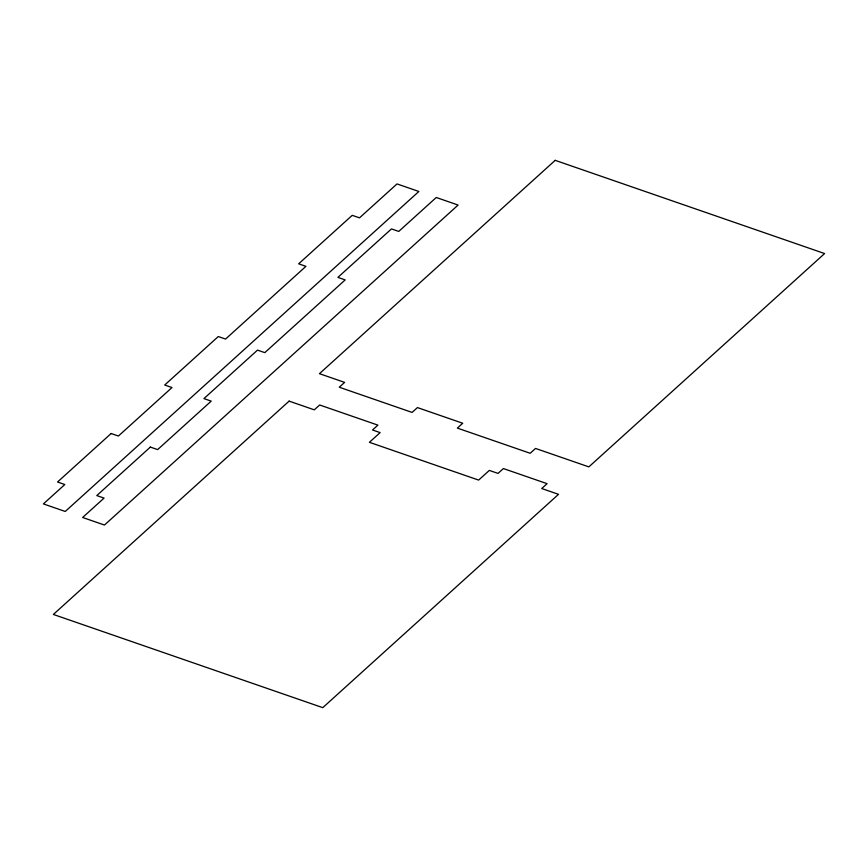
<?xml version="1.0" encoding="UTF-8"?>
<svg xmlns="http://www.w3.org/2000/svg" width="868" height="868" viewBox="0 0 868 868"><rect width="100%" height="100%" fill="white"/><g stroke="black" fill="none" stroke-linecap="round" stroke-linejoin="round"><path stroke-width="1.3" d="M111.126 433.512L57.548 481.99L64.829 484.518L43.4 503.907L65.241 511.469L418.864 191.481L397.023 183.918L359.515 217.857L352.234 215.34L298.657 263.818L305.937 266.335L225.571 339.062L218.291 336.545L164.703 385.023L171.994 387.551L118.406 436.029L111.126 433.512M150.359 447.085L96.782 495.574L104.062 498.091L82.634 517.48L104.475 525.042L458.098 205.054L436.257 197.492L398.748 231.43L391.468 228.913L337.891 277.391L345.171 279.908L264.805 352.636L257.514 350.119L203.937 398.607L211.217 401.124L157.64 449.602L150.359 447.085M289.109 401.124L53.36 614.446L322.777 707.659L558.515 494.326L541.73 488.521L547.09 483.671L503.397 468.557L498.037 473.407L489.346 470.402L478.626 480.091L369.41 442.311L380.13 432.611L372.546 429.986L377.906 425.136L319.652 404.987L314.292 409.837L289.109 401.124M555.194 160.341L319.446 373.674L344.629 382.387L339.269 387.226L412.083 412.419L417.443 407.58L462.731 423.248L457.371 428.098L530.185 453.28L535.545 448.441L588.851 466.875L824.6 253.554L555.194 160.341"/></g></svg>
